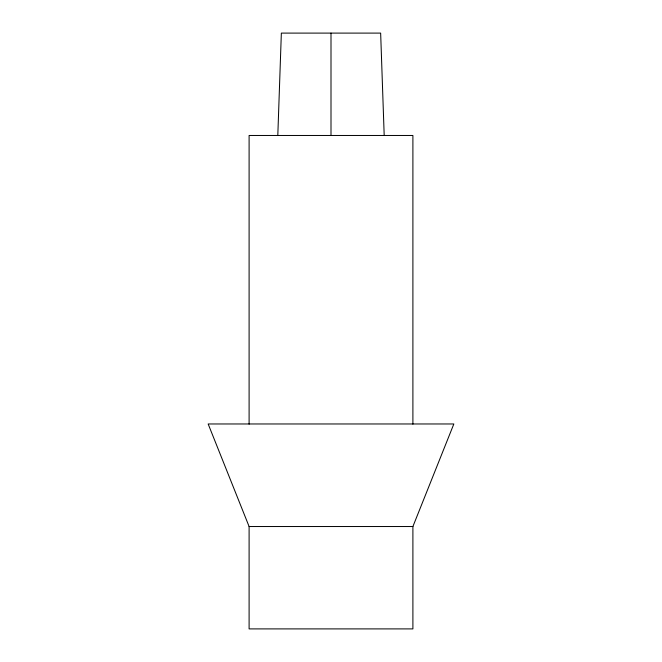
<?xml version="1.0" encoding="UTF-8"?>
<svg xmlns="http://www.w3.org/2000/svg" width="662" height="662" viewBox="0 0 662 662"><rect width="100%" height="100%" fill="white"/><g stroke="black" fill="none" stroke-linecap="round" stroke-linejoin="round"><path stroke-width="0.99" d="M277.808 135.47L281.35 33.1L380.65 33.1L384.192 135.47M412.898 526.53L453.842 423.97L208.158 423.97L249.102 526.53L249.102 628.9L412.898 628.9L412.898 526.53L249.102 526.53M412.898 424.16L412.898 135.47L249.102 135.47L249.102 424.16M331 33.1L331 135.47"/></g></svg>
